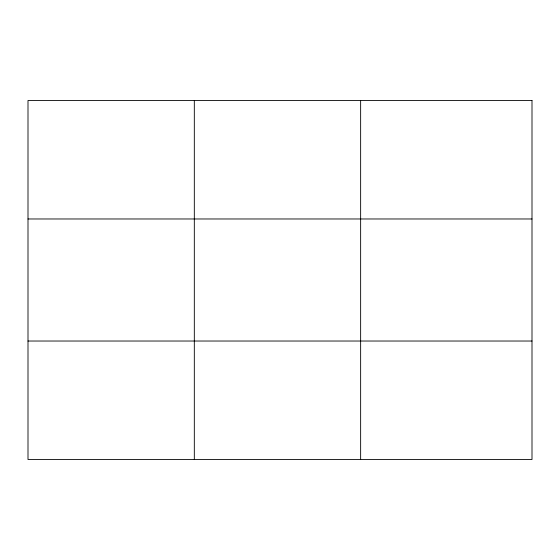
<?xml version="1.0" encoding="UTF-8"?>
<svg xmlns="http://www.w3.org/2000/svg" width="560" height="560" viewBox="0 0 560 560"><rect width="100%" height="100%" fill="white"/><g stroke="black" fill="none" stroke-linecap="round" stroke-linejoin="round"><path stroke-width="0.84" d="M194.32 100.506L194.32 459.494M360.64 100.506L360.64 459.494M28 218.974L532 218.974M28 341.026L532 341.026M532 100.506L532 459.494L28 459.494L28 100.506L532 100.506"/></g></svg>
